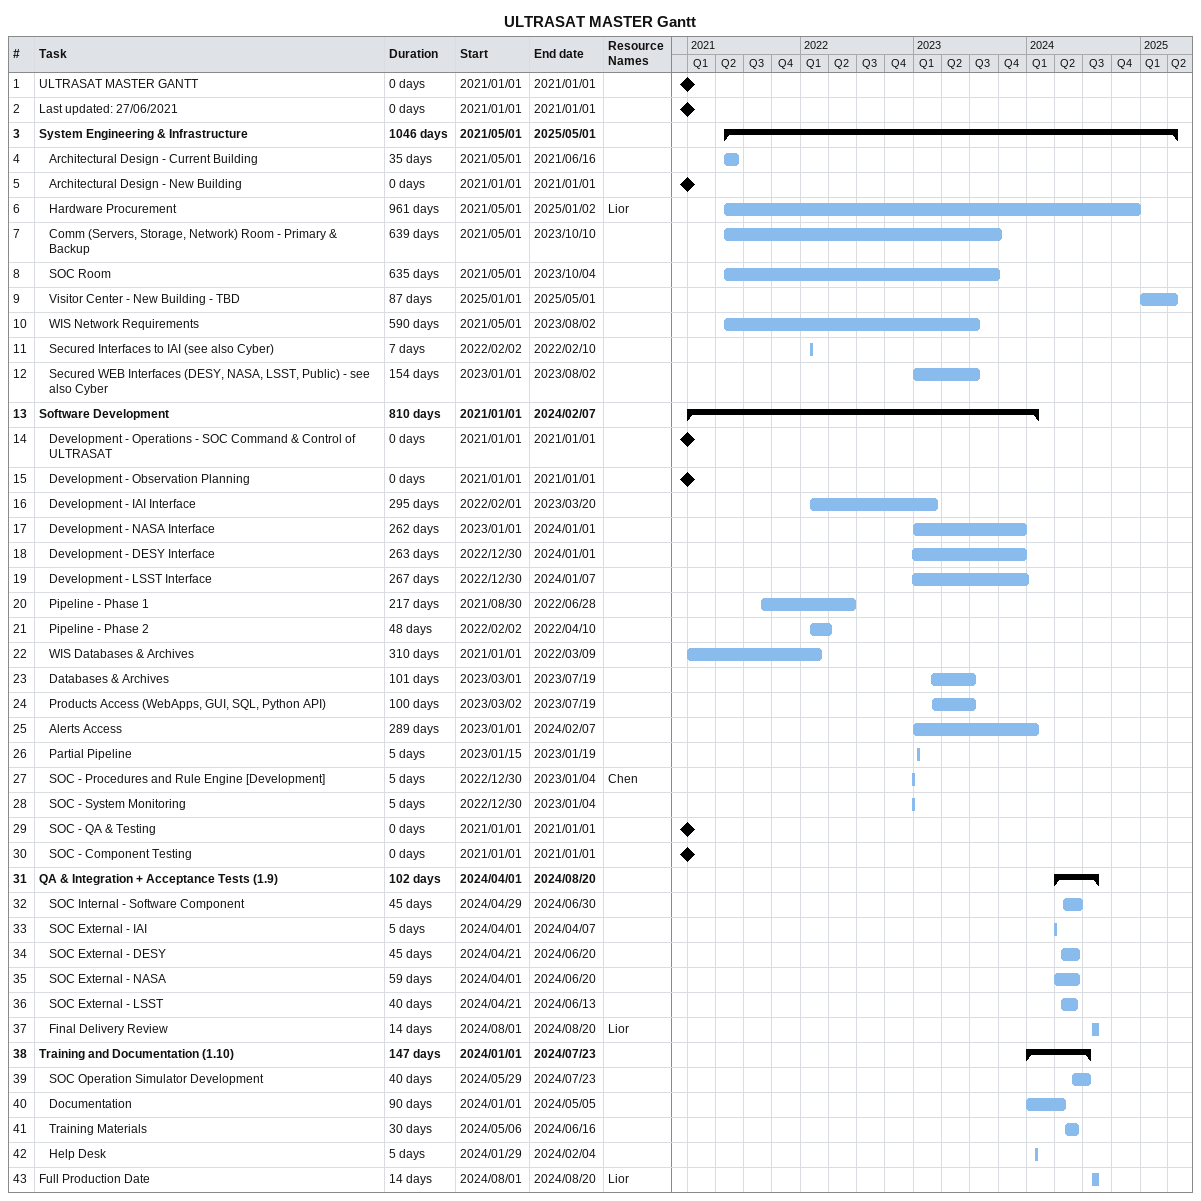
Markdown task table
ULTRASAT MASTER Gantt

| ID | Level | Task | Duration | Start | Finish | Resources |
|---|---|---|---|---|---|---|
| 1 | 1 | ULTRASAT MASTER GANTT | 0d | 2021-01-01 | 2021-01-01 |  |
| 2 | 1 | Last updated: 27/06/2021 | 0d | 2021-01-01 | 2021-01-01 |  |
| 3 | 1 | **System Engineering & Infrastructure** | 1046d | 2021-05-01 | 2025-05-01 |  |
| 4 | 2 | Architectural Design - Current Building | 35d | 2021-05-01 | 2021-06-16 |  |
| 5 | 2 | Architectural Design - New Building | 0d | 2021-01-01 | 2021-01-01 |  |
| 6 | 2 | Hardware Procurement | 961d | 2021-05-01 | 2025-01-02 | Lior |
| 7 | 2 | Comm (Servers, Storage, Network) Room - Primary & Backup | 639d | 2021-05-01 | 2023-10-10 |  |
| 8 | 2 | SOC Room | 635d | 2021-05-01 | 2023-10-04 |  |
| 9 | 2 | Visitor Center - New Building - TBD | 87d | 2025-01-01 | 2025-05-01 |  |
| 10 | 2 | WIS Network Requirements | 590d | 2021-05-01 | 2023-08-02 |  |
| 11 | 2 | Secured Interfaces to IAI (see also Cyber) | 7d | 2022-02-02 | 2022-02-10 |  |
| 12 | 2 | Secured WEB Interfaces (DESY, NASA, LSST, Public) - see also Cyber | 154d | 2023-01-01 | 2023-08-02 |  |
| 13 | 1 | **Software Development** | 810d | 2021-01-01 | 2024-02-07 |  |
| 14 | 2 | Development - Operations - SOC Command & Control of ULTRASAT | 0d | 2021-01-01 | 2021-01-01 |  |
| 15 | 2 | Development - Observation Planning | 0d | 2021-01-01 | 2021-01-01 |  |
| 16 | 2 | Development - IAI Interface | 295d | 2022-02-01 | 2023-03-20 |  |
| 17 | 2 | Development - NASA Interface | 262d | 2023-01-01 | 2024-01-01 |  |
| 18 | 2 | Development - DESY Interface | 263d | 2022-12-30 | 2024-01-01 |  |
| 19 | 2 | Development - LSST Interface | 267d | 2022-12-30 | 2024-01-07 |  |
| 20 | 2 | Pipeline - Phase 1 | 217d | 2021-08-30 | 2022-06-28 |  |
| 21 | 2 | Pipeline - Phase 2 | 48d | 2022-02-02 | 2022-04-10 |  |
| 22 | 2 | WIS Databases & Archives | 310d | 2021-01-01 | 2022-03-09 |  |
| 23 | 2 | Databases & Archives | 101d | 2023-03-01 | 2023-07-19 |  |
| 24 | 2 | Products Access (WebApps, GUI, SQL, Python API) | 100d | 2023-03-02 | 2023-07-19 |  |
| 25 | 2 | Alerts Access | 289d | 2023-01-01 | 2024-02-07 |  |
| 26 | 2 | Partial Pipeline | 5d | 2023-01-15 | 2023-01-19 |  |
| 27 | 2 | SOC - Procedures and Rule Engine [Development] | 5d | 2022-12-30 | 2023-01-04 | Chen |
| 28 | 2 | SOC - System Monitoring | 5d | 2022-12-30 | 2023-01-04 |  |
| 29 | 2 | SOC - QA & Testing | 0d | 2021-01-01 | 2021-01-01 |  |
| 30 | 2 | SOC - Component Testing | 0d | 2021-01-01 | 2021-01-01 |  |
| 31 | 1 | **QA & Integration + Acceptance Tests (1.9)** | 102d | 2024-04-01 | 2024-08-20 |  |
| 32 | 2 | SOC Internal - Software Component | 45d | 2024-04-29 | 2024-06-30 |  |
| 33 | 2 | SOC External - IAI | 5d | 2024-04-01 | 2024-04-07 |  |
| 34 | 2 | SOC External - DESY | 45d | 2024-04-21 | 2024-06-20 |  |
| 35 | 2 | SOC External - NASA | 59d | 2024-04-01 | 2024-06-20 |  |
| 36 | 2 | SOC External - LSST | 40d | 2024-04-21 | 2024-06-13 |  |
| 37 | 2 | Final Delivery Review | 14d | 2024-08-01 | 2024-08-20 | Lior |
| 38 | 1 | **Training and Documentation (1.10)** | 147d | 2024-01-01 | 2024-07-23 |  |
| 39 | 2 | SOC Operation Simulator Development | 40d | 2024-05-29 | 2024-07-23 |  |
| 40 | 2 | Documentation | 90d | 2024-01-01 | 2024-05-05 |  |
| 41 | 2 | Training Materials | 30d | 2024-05-06 | 2024-06-16 |  |
| 42 | 2 | Help Desk | 5d | 2024-01-29 | 2024-02-04 |  |
| 43 | 1 | Full Production Date | 14d | 2024-08-01 | 2024-08-20 | Lior |
